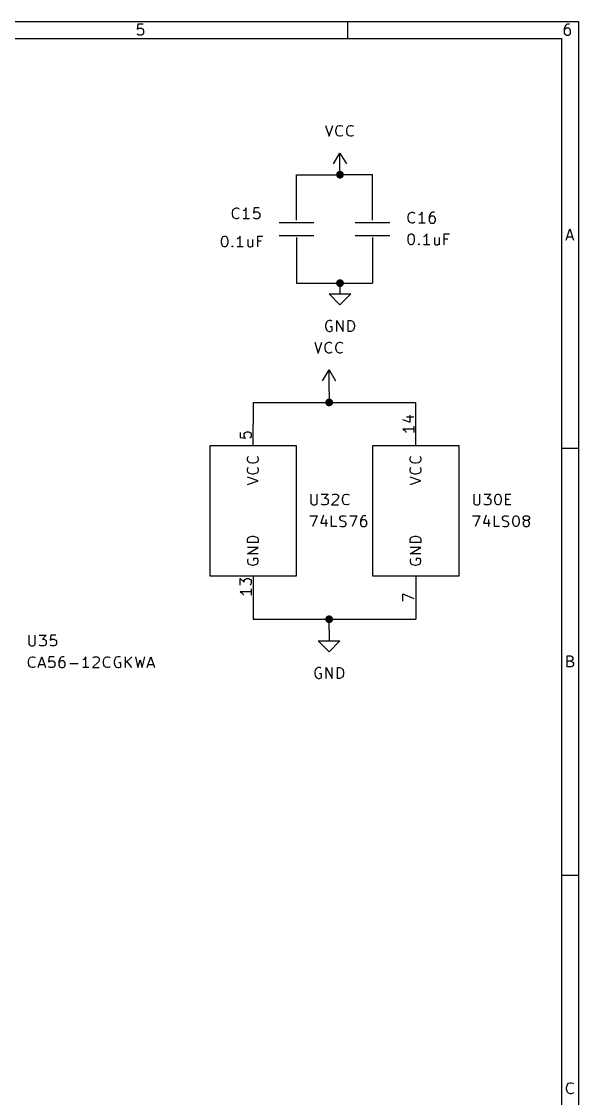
# Model space of a CAD drawing. Extents: x 0.4 to 11.3, y -7.9 to -0.4.
# Drawn here: x 8.732 to 11.299, y -5.36 to -0.394 of the extents above; entities that cross this region are included whole.
import ezdxf

# ---------------------------------------------------------------- set-up
doc = ezdxf.new("R2010")
doc.units = 0
doc.header["$MEASUREMENT"] = 0
for name, color, linetype in [('CYAN2', 4, 'CONTINUOUS'), ('GREEN3', 91, 'CONTINUOUS'), ('LYELLOW', 51, 'CONTINUOUS'), ('RED2', 1, 'CONTINUOUS'), ('RED3', 11, 'CONTINUOUS')]:
    doc.layers.add(name, color=color, linetype=linetype)

msp = doc.modelspace()

# ---------------------------------------------------------------- linework, layer by layer
at = {"layer": 'CYAN2', "linetype": 'CONTINUOUS'}
for p, q in [((10.1333, -0.8728), (10.15, -0.9228)), ((10.15, -0.9228), (10.1667, -0.8728)), ((10.181, -0.8942), (10.1833, -0.8847)), ((10.1833, -0.8847), (10.1857, -0.8799)), ((10.1857, -0.8799), (10.1905, -0.8752)), ((10.1905, -0.8752), (10.1976, -0.8728)), ((10.1976, -0.8728), (10.2024, -0.8728)), ((10.2024, -0.8728), (10.2095, -0.8752)), ((10.2095, -0.8752), (10.2119, -0.8776)), ((10.231, -0.8942), (10.2333, -0.8847)), ((10.2333, -0.8847), (10.2357, -0.8799)), ((10.2357, -0.8799), (10.2405, -0.8752)), ((10.2405, -0.8752), (10.2476, -0.8728)), ((10.2476, -0.8728), (10.2524, -0.8728)), ((10.2524, -0.8728), (10.2595, -0.8752)), ((10.2595, -0.8752), (10.2619, -0.8776)), ((10.181, -0.9014), (10.181, -0.8942)), ((10.1833, -0.9109), (10.181, -0.9014)), ((10.1857, -0.9157), (10.1833, -0.9109)), ((10.1905, -0.9204), (10.1857, -0.9157)), ((10.1976, -0.9228), (10.1905, -0.9204)), ((10.2024, -0.9228), (10.1976, -0.9228)), ((10.2095, -0.9204), (10.2024, -0.9228)), ((10.2119, -0.918), (10.2095, -0.9204)), ((10.231, -0.9014), (10.231, -0.8942)), ((10.2333, -0.9109), (10.231, -0.9014)), ((10.2357, -0.9157), (10.2333, -0.9109)), ((10.2405, -0.9204), (10.2357, -0.9157)), ((10.2476, -0.9228), (10.2405, -0.9204)), ((10.2524, -0.9228), (10.2476, -0.9228)), ((10.2595, -0.9204), (10.2524, -0.9228)), ((10.2619, -0.918), (10.2595, -0.9204)), ((9.7039, -1.2742), (9.7063, -1.2647)), ((9.7039, -1.2814), (9.7039, -1.2742)), ((9.7063, -1.2909), (9.7039, -1.2814)), ((9.7063, -1.2647), (9.7087, -1.2599)), ((9.7087, -1.2957), (9.7063, -1.2909)), ((9.7087, -1.2599), (9.7134, -1.2552)), ((9.7134, -1.2552), (9.7206, -1.2528)), ((9.7206, -1.2528), (9.7253, -1.2528)), ((9.7253, -1.2528), (9.7325, -1.2552)), ((9.7325, -1.2552), (9.7349, -1.2576)), ((9.7587, -1.2647), (9.7539, -1.2671)), ((9.7634, -1.2599), (9.7587, -1.2647)), ((9.7682, -1.2528), (9.7634, -1.2599)), ((9.7682, -1.3028), (9.7682, -1.2528)), ((9.8039, -1.2528), (9.8015, -1.2766)), ((9.8015, -1.2766), (9.8039, -1.2742)), ((9.8277, -1.2528), (9.8039, -1.2528)), ((9.8039, -1.2742), (9.8087, -1.2719)), ((9.8087, -1.2719), (9.8206, -1.2719)), ((9.8206, -1.2719), (9.8253, -1.2742)), ((9.8253, -1.2742), (9.8277, -1.2766)), ((9.8277, -1.2766), (9.8301, -1.2814)), ((9.8301, -1.2814), (9.8301, -1.2933)), ((10.5139, -1.2942), (10.5163, -1.2847)), ((10.5163, -1.2847), (10.5187, -1.2799)), ((10.5187, -1.2799), (10.5234, -1.2752)), ((10.5234, -1.2752), (10.5306, -1.2728)), ((10.5306, -1.2728), (10.5353, -1.2728)), ((10.5353, -1.2728), (10.5425, -1.2752)), ((10.5425, -1.2752), (10.5449, -1.2776)), ((10.5687, -1.2847), (10.5639, -1.2871)), ((10.5734, -1.2799), (10.5687, -1.2847)), ((10.5782, -1.2728), (10.5734, -1.2799)), ((10.5782, -1.3228), (10.5782, -1.2728)), ((10.6139, -1.2847), (10.6115, -1.2942)), ((10.6187, -1.2776), (10.6139, -1.2847)), ((10.621, -1.2752), (10.6187, -1.2776)), ((10.6258, -1.2728), (10.621, -1.2752)), ((10.6353, -1.2728), (10.6258, -1.2728)), ((9.7134, -1.3004), (9.7087, -1.2957)), ((9.7206, -1.3028), (9.7134, -1.3004)), ((9.7253, -1.3028), (9.7206, -1.3028)), ((9.7325, -1.3004), (9.7253, -1.3028)), ((9.7349, -1.298), (9.7325, -1.3004)), ((9.7825, -1.3028), (9.7539, -1.3028)), ((9.8039, -1.3004), (9.8015, -1.298)), ((9.8087, -1.3028), (9.8039, -1.3004)), ((9.8206, -1.3028), (9.8087, -1.3028)), ((9.8253, -1.3004), (9.8206, -1.3028)), ((9.8277, -1.298), (9.8253, -1.3004)), ((9.8301, -1.2933), (9.8277, -1.298)), ((10.5139, -1.3014), (10.5139, -1.2942)), ((10.5163, -1.3109), (10.5139, -1.3014)), ((10.5187, -1.3157), (10.5163, -1.3109)), ((10.5234, -1.3204), (10.5187, -1.3157)), ((10.5306, -1.3228), (10.5234, -1.3204)), ((10.5353, -1.3228), (10.5306, -1.3228)), ((10.5425, -1.3204), (10.5353, -1.3228)), ((10.5449, -1.318), (10.5425, -1.3204)), ((10.5925, -1.3228), (10.5639, -1.3228)), ((10.6115, -1.2942), (10.6115, -1.3133)), ((10.6139, -1.2966), (10.6115, -1.3014)), ((10.6115, -1.3133), (10.6139, -1.318)), ((10.6163, -1.2942), (10.6139, -1.2966)), ((10.6139, -1.318), (10.6163, -1.3204)), ((10.621, -1.2918), (10.6163, -1.2942)), ((10.6163, -1.3204), (10.621, -1.3228)), ((10.6306, -1.2918), (10.621, -1.2918)), ((10.621, -1.3228), (10.6306, -1.3228)), ((10.6353, -1.2942), (10.6306, -1.2918)), ((10.6306, -1.3228), (10.6353, -1.3204)), ((10.6377, -1.2966), (10.6353, -1.2942)), ((10.6353, -1.3204), (10.6377, -1.318)), ((10.6401, -1.3014), (10.6377, -1.2966)), ((10.6377, -1.318), (10.6401, -1.3133)), ((10.6401, -1.3133), (10.6401, -1.3014)), ((9.6563, -1.3923), (9.6587, -1.3876)), ((9.6587, -1.3876), (9.661, -1.3852)), ((9.661, -1.3852), (9.6658, -1.3828)), ((9.6658, -1.3828), (9.6706, -1.3828)), ((9.6706, -1.3828), (9.6753, -1.3852)), ((9.6753, -1.3852), (9.6777, -1.3876)), ((9.6777, -1.3876), (9.6801, -1.3923)), ((9.7349, -1.3899), (9.7301, -1.3947)), ((9.7396, -1.3828), (9.7349, -1.3899)), ((9.7396, -1.4328), (9.7396, -1.3828)), ((9.8206, -1.4328), (9.8206, -1.3828)), ((9.8206, -1.3828), (9.8444, -1.3828)), ((10.5139, -1.3918), (10.5163, -1.3823)), ((10.5163, -1.3823), (10.5187, -1.3776)), ((10.5187, -1.3776), (10.521, -1.3752)), ((10.521, -1.3752), (10.5258, -1.3728)), ((10.5258, -1.3728), (10.5306, -1.3728)), ((10.5306, -1.3728), (10.5353, -1.3752)), ((10.5353, -1.3752), (10.5377, -1.3776)), ((10.5377, -1.3776), (10.5401, -1.3823)), ((10.5401, -1.3823), (10.5425, -1.3918)), ((10.5901, -1.3847), (10.5853, -1.3871)), ((10.5949, -1.3799), (10.5901, -1.3847)), ((10.5996, -1.3728), (10.5949, -1.3799)), ((10.5996, -1.4228), (10.5996, -1.3728)), ((10.6353, -1.3895), (10.6353, -1.4157)), ((10.6568, -1.3895), (10.6568, -1.4228)), ((10.6806, -1.4228), (10.6806, -1.3728)), ((10.6806, -1.3728), (10.7044, -1.3728)), ((9.6539, -1.4019), (9.6563, -1.3923)), ((9.6539, -1.4138), (9.6539, -1.4019)), ((9.6563, -1.4233), (9.6539, -1.4138)), ((9.6587, -1.428), (9.6563, -1.4233)), ((9.661, -1.4304), (9.6587, -1.428)), ((9.6658, -1.4328), (9.661, -1.4304)), ((9.6706, -1.4328), (9.6658, -1.4328)), ((9.6753, -1.4304), (9.6706, -1.4328)), ((9.6777, -1.428), (9.6753, -1.4304)), ((9.6801, -1.4233), (9.6777, -1.428)), ((9.6801, -1.3923), (9.6825, -1.4019)), ((9.6825, -1.4138), (9.6801, -1.4233)), ((9.6825, -1.4019), (9.6825, -1.4138)), ((9.7015, -1.4304), (9.7039, -1.428)), ((9.7039, -1.4328), (9.7015, -1.4304)), ((9.7039, -1.428), (9.7063, -1.4304)), ((9.7039, -1.428), (9.7039, -1.4328)), ((9.7063, -1.4304), (9.7039, -1.4328)), ((9.7301, -1.3947), (9.7253, -1.3971)), ((9.7539, -1.4328), (9.7253, -1.4328)), ((9.7753, -1.3995), (9.7753, -1.4257)), ((9.7753, -1.4257), (9.7777, -1.4304)), ((9.7777, -1.4304), (9.7825, -1.4328)), ((9.7825, -1.4328), (9.7896, -1.4328)), ((9.7896, -1.4328), (9.7944, -1.4304)), ((9.7944, -1.4304), (9.7968, -1.428)), ((9.7968, -1.3995), (9.7968, -1.4328)), ((9.8372, -1.4066), (9.8206, -1.4066)), ((10.5139, -1.4038), (10.5139, -1.3918)), ((10.5163, -1.4133), (10.5139, -1.4038)), ((10.5187, -1.418), (10.5163, -1.4133)), ((10.521, -1.4204), (10.5187, -1.418)), ((10.5258, -1.4228), (10.521, -1.4204)), ((10.5306, -1.4228), (10.5258, -1.4228)), ((10.5353, -1.4204), (10.5306, -1.4228)), ((10.5377, -1.418), (10.5353, -1.4204)), ((10.5401, -1.4133), (10.5377, -1.418)), ((10.5425, -1.4038), (10.5401, -1.4133)), ((10.5425, -1.3918), (10.5425, -1.4038)), ((10.5615, -1.4204), (10.5639, -1.418)), ((10.5639, -1.4228), (10.5615, -1.4204)), ((10.5639, -1.418), (10.5663, -1.4204)), ((10.5639, -1.418), (10.5639, -1.4228)), ((10.5663, -1.4204), (10.5639, -1.4228)), ((10.6139, -1.4228), (10.5853, -1.4228)), ((10.6353, -1.4157), (10.6377, -1.4204)), ((10.6377, -1.4204), (10.6425, -1.4228)), ((10.6425, -1.4228), (10.6496, -1.4228)), ((10.6496, -1.4228), (10.6544, -1.4204)), ((10.6544, -1.4204), (10.6568, -1.418)), ((10.6972, -1.3966), (10.6806, -1.3966)), ((10.1357, -1.7847), (10.1333, -1.7942)), ((10.1381, -1.7799), (10.1357, -1.7847)), ((10.1429, -1.7752), (10.1381, -1.7799)), ((10.15, -1.7728), (10.1429, -1.7752)), ((10.1571, -1.7728), (10.15, -1.7728)), ((10.1619, -1.7752), (10.1571, -1.7728)), ((10.1857, -1.8228), (10.1857, -1.7728)), ((10.1857, -1.7728), (10.2143, -1.8228)), ((10.2143, -1.8228), (10.2143, -1.7728)), ((10.2381, -1.8228), (10.2381, -1.7728)), ((10.2381, -1.7728), (10.25, -1.7728)), ((10.25, -1.7728), (10.2571, -1.7752)), ((10.2571, -1.7752), (10.2619, -1.7799)), ((10.2619, -1.7799), (10.2643, -1.7847)), ((10.2643, -1.7847), (10.2667, -1.7942)), ((10.1333, -1.7942), (10.1333, -1.8014)), ((10.1333, -1.8014), (10.1357, -1.8109)), ((10.1357, -1.8109), (10.1381, -1.8157)), ((10.1381, -1.8157), (10.1429, -1.8204)), ((10.1429, -1.8204), (10.15, -1.8228)), ((10.15, -1.8228), (10.1548, -1.8228)), ((10.1643, -1.8014), (10.1548, -1.8014)), ((10.1548, -1.8228), (10.1619, -1.8204)), ((10.1619, -1.8204), (10.1643, -1.818)), ((10.1643, -1.818), (10.1643, -1.8014)), ((10.25, -1.8228), (10.2381, -1.8228)), ((10.2571, -1.8204), (10.25, -1.8228)), ((10.2619, -1.8157), (10.2571, -1.8204)), ((10.2643, -1.8109), (10.2619, -1.8157)), ((10.2667, -1.8014), (10.2643, -1.8109)), ((10.2667, -1.7942), (10.2667, -1.8014)), ((10.0833, -1.8728), (10.1, -1.9228)), ((10.1, -1.9228), (10.1167, -1.8728)), ((10.131, -1.8942), (10.1333, -1.8847)), ((10.1333, -1.8847), (10.1357, -1.8799)), ((10.1357, -1.8799), (10.1405, -1.8752)), ((10.1405, -1.8752), (10.1476, -1.8728)), ((10.1476, -1.8728), (10.1524, -1.8728)), ((10.1524, -1.8728), (10.1595, -1.8752)), ((10.1595, -1.8752), (10.1619, -1.8776)), ((10.181, -1.8942), (10.1833, -1.8847)), ((10.1833, -1.8847), (10.1857, -1.8799)), ((10.1857, -1.8799), (10.1905, -1.8752)), ((10.1905, -1.8752), (10.1976, -1.8728)), ((10.1976, -1.8728), (10.2024, -1.8728)), ((10.2024, -1.8728), (10.2095, -1.8752)), ((10.2095, -1.8752), (10.2119, -1.8776)), ((10.131, -1.9014), (10.131, -1.8942)), ((10.1333, -1.9109), (10.131, -1.9014)), ((10.1357, -1.9157), (10.1333, -1.9109)), ((10.1405, -1.9204), (10.1357, -1.9157)), ((10.1476, -1.9228), (10.1405, -1.9204)), ((10.1524, -1.9228), (10.1476, -1.9228)), ((10.1595, -1.9204), (10.1524, -1.9228)), ((10.1619, -1.918), (10.1595, -1.9204)), ((10.181, -1.9014), (10.181, -1.8942)), ((10.1833, -1.9109), (10.181, -1.9014)), ((10.1857, -1.9157), (10.1833, -1.9109)), ((10.1905, -1.9204), (10.1857, -1.9157)), ((10.1976, -1.9228), (10.1905, -1.9204)), ((10.2024, -1.9228), (10.1976, -1.9228)), ((10.2095, -1.9204), (10.2024, -1.9228)), ((10.2119, -1.918), (10.2095, -1.9204)), ((9.7731, -2.409), (9.7755, -2.4019)), ((9.7731, -2.4138), (9.7731, -2.409)), ((9.7755, -2.4209), (9.7731, -2.4138)), ((9.7755, -2.4019), (9.7779, -2.3995)), ((9.7803, -2.4257), (9.7755, -2.4209)), ((9.785, -2.4281), (9.7803, -2.4257)), ((9.7946, -2.4305), (9.785, -2.4281)), ((9.8017, -2.4305), (9.7946, -2.4305)), ((9.8112, -2.4281), (9.8017, -2.4305)), ((9.816, -2.4257), (9.8112, -2.4281)), ((9.8208, -2.4209), (9.816, -2.4257)), ((9.8184, -2.3995), (9.8208, -2.4019)), ((9.8208, -2.4019), (9.8231, -2.409)), ((9.8231, -2.4138), (9.8208, -2.4209)), ((9.8231, -2.409), (9.8231, -2.4138)), ((10.5231, -2.409), (10.5255, -2.4019)), ((10.5231, -2.4138), (10.5231, -2.409)), ((10.5255, -2.4209), (10.5231, -2.4138)), ((10.5255, -2.4019), (10.5279, -2.3995)), ((10.5303, -2.4257), (10.5255, -2.4209)), ((10.535, -2.4281), (10.5303, -2.4257)), ((10.5446, -2.4305), (10.535, -2.4281)), ((10.5517, -2.4305), (10.5446, -2.4305)), ((10.5612, -2.4281), (10.5517, -2.4305)), ((10.566, -2.4257), (10.5612, -2.4281)), ((10.5708, -2.4209), (10.566, -2.4257)), ((10.5684, -2.3995), (10.5708, -2.4019)), ((10.5708, -2.4019), (10.5731, -2.409)), ((10.5731, -2.4138), (10.5708, -2.4209)), ((10.5731, -2.409), (10.5731, -2.4138)), ((9.7731, -2.459), (9.7755, -2.4519)), ((9.7731, -2.4638), (9.7731, -2.459)), ((9.7755, -2.4709), (9.7731, -2.4638)), ((9.7755, -2.4519), (9.7779, -2.4495)), ((9.7803, -2.4757), (9.7755, -2.4709)), ((9.785, -2.4781), (9.7803, -2.4757)), ((9.7946, -2.4805), (9.785, -2.4781)), ((9.8017, -2.4805), (9.7946, -2.4805)), ((9.8112, -2.4781), (9.8017, -2.4805)), ((9.816, -2.4757), (9.8112, -2.4781)), ((9.8208, -2.4709), (9.816, -2.4757)), ((9.8184, -2.4495), (9.8208, -2.4519)), ((9.8208, -2.4519), (9.8231, -2.459)), ((9.8231, -2.4638), (9.8208, -2.4709)), ((9.8231, -2.459), (9.8231, -2.4638)), ((10.5231, -2.459), (10.5255, -2.4519)), ((10.5231, -2.4638), (10.5231, -2.459)), ((10.5255, -2.4709), (10.5231, -2.4638)), ((10.5255, -2.4519), (10.5279, -2.4495)), ((10.5303, -2.4757), (10.5255, -2.4709)), ((10.535, -2.4781), (10.5303, -2.4757)), ((10.5446, -2.4805), (10.535, -2.4781)), ((10.5517, -2.4805), (10.5446, -2.4805)), ((10.5612, -2.4781), (10.5517, -2.4805)), ((10.566, -2.4757), (10.5612, -2.4781)), ((10.5708, -2.4709), (10.566, -2.4757)), ((10.5684, -2.4495), (10.5708, -2.4519)), ((10.5708, -2.4519), (10.5731, -2.459)), ((10.5731, -2.4638), (10.5708, -2.4709)), ((10.5731, -2.459), (10.5731, -2.4638)), ((9.8231, -2.5114), (9.7731, -2.4948)), ((9.7731, -2.5281), (9.8231, -2.5114)), ((10.5731, -2.5114), (10.5231, -2.4948)), ((10.5231, -2.5281), (10.5731, -2.5114)), ((10.0663, -2.5728), (10.0663, -2.6133)), ((10.0949, -2.6133), (10.0949, -2.5728)), ((10.1139, -2.5728), (10.1449, -2.5728)), ((10.1449, -2.5728), (10.1282, -2.5918)), ((10.1639, -2.5776), (10.1663, -2.5752)), ((10.1663, -2.5752), (10.171, -2.5728)), ((10.171, -2.5728), (10.1829, -2.5728)), ((10.1829, -2.5728), (10.1877, -2.5752)), ((10.1877, -2.5752), (10.1901, -2.5776)), ((10.1901, -2.5776), (10.1925, -2.5823)), ((10.2139, -2.5847), (10.2163, -2.5799)), ((10.2163, -2.5799), (10.221, -2.5752)), ((10.221, -2.5752), (10.2282, -2.5728)), ((10.2282, -2.5728), (10.2329, -2.5728)), ((10.2329, -2.5728), (10.2401, -2.5752)), ((10.2401, -2.5752), (10.2425, -2.5776)), ((10.8163, -2.5728), (10.8163, -2.6133)), ((10.8449, -2.6133), (10.8449, -2.5728)), ((10.8639, -2.5728), (10.8949, -2.5728)), ((10.8949, -2.5728), (10.8782, -2.5918)), ((10.9163, -2.5823), (10.9187, -2.5776)), ((10.9187, -2.5776), (10.921, -2.5752)), ((10.921, -2.5752), (10.9258, -2.5728)), ((10.9258, -2.5728), (10.9306, -2.5728)), ((10.9306, -2.5728), (10.9353, -2.5752)), ((10.9353, -2.5752), (10.9377, -2.5776)), ((10.9377, -2.5776), (10.9401, -2.5823)), ((10.9639, -2.6228), (10.9639, -2.5728)), ((10.9639, -2.5728), (10.9877, -2.5728)), ((10.0663, -2.6133), (10.0687, -2.618)), ((10.0687, -2.618), (10.071, -2.6204)), ((10.071, -2.6204), (10.0758, -2.6228)), ((10.0758, -2.6228), (10.0853, -2.6228)), ((10.0853, -2.6228), (10.0901, -2.6204)), ((10.0901, -2.6204), (10.0925, -2.618)), ((10.0925, -2.618), (10.0949, -2.6133)), ((10.1163, -2.6204), (10.1139, -2.618)), ((10.121, -2.6228), (10.1163, -2.6204)), ((10.1353, -2.6228), (10.121, -2.6228)), ((10.1282, -2.5918), (10.1353, -2.5918)), ((10.1353, -2.5918), (10.1401, -2.5942)), ((10.1401, -2.6204), (10.1353, -2.6228)), ((10.1401, -2.5942), (10.1425, -2.5966)), ((10.1425, -2.618), (10.1401, -2.6204)), ((10.1425, -2.5966), (10.1449, -2.6014)), ((10.1449, -2.6133), (10.1425, -2.618)), ((10.1449, -2.6014), (10.1449, -2.6133)), ((10.1901, -2.5942), (10.1615, -2.6228)), ((10.1615, -2.6228), (10.1925, -2.6228)), ((10.1925, -2.5871), (10.1901, -2.5942)), ((10.1925, -2.5823), (10.1925, -2.5871)), ((10.2115, -2.5942), (10.2139, -2.5847)), ((10.2115, -2.6014), (10.2115, -2.5942)), ((10.2139, -2.6109), (10.2115, -2.6014)), ((10.2163, -2.6157), (10.2139, -2.6109)), ((10.221, -2.6204), (10.2163, -2.6157)), ((10.2282, -2.6228), (10.221, -2.6204)), ((10.2329, -2.6228), (10.2282, -2.6228)), ((10.2401, -2.6204), (10.2329, -2.6228)), ((10.2425, -2.618), (10.2401, -2.6204)), ((10.8163, -2.6133), (10.8187, -2.618)), ((10.8187, -2.618), (10.821, -2.6204)), ((10.821, -2.6204), (10.8258, -2.6228)), ((10.8258, -2.6228), (10.8353, -2.6228)), ((10.8353, -2.6228), (10.8401, -2.6204)), ((10.8401, -2.6204), (10.8425, -2.618)), ((10.8425, -2.618), (10.8449, -2.6133)), ((10.8663, -2.6204), (10.8639, -2.618)), ((10.871, -2.6228), (10.8663, -2.6204)), ((10.8853, -2.6228), (10.871, -2.6228)), ((10.8782, -2.5918), (10.8853, -2.5918)), ((10.8853, -2.5918), (10.8901, -2.5942)), ((10.8901, -2.6204), (10.8853, -2.6228)), ((10.8901, -2.5942), (10.8925, -2.5966)), ((10.8925, -2.618), (10.8901, -2.6204)), ((10.8925, -2.5966), (10.8949, -2.6014)), ((10.8949, -2.6133), (10.8925, -2.618)), ((10.8949, -2.6014), (10.8949, -2.6133)), ((10.9139, -2.5918), (10.9163, -2.5823)), ((10.9139, -2.6038), (10.9139, -2.5918)), ((10.9163, -2.6133), (10.9139, -2.6038)), ((10.9187, -2.618), (10.9163, -2.6133)), ((10.921, -2.6204), (10.9187, -2.618)), ((10.9258, -2.6228), (10.921, -2.6204)), ((10.9306, -2.6228), (10.9258, -2.6228)), ((10.9353, -2.6204), (10.9306, -2.6228)), ((10.9377, -2.618), (10.9353, -2.6204)), ((10.9401, -2.6133), (10.9377, -2.618)), ((10.9401, -2.5823), (10.9425, -2.5918)), ((10.9425, -2.6038), (10.9401, -2.6133)), ((10.9425, -2.5918), (10.9425, -2.6038)), ((10.9639, -2.5966), (10.9806, -2.5966)), ((10.9877, -2.6228), (10.9639, -2.6228)), ((10.0615, -2.6728), (10.0949, -2.6728)), ((10.0949, -2.6728), (10.0734, -2.7228)), ((10.1234, -2.6704), (10.1115, -2.7061)), ((10.1615, -2.7228), (10.1615, -2.6728)), ((10.1996, -2.6823), (10.202, -2.6776)), ((10.202, -2.6776), (10.2044, -2.6752)), ((10.2044, -2.6752), (10.2091, -2.6728)), ((10.2091, -2.6728), (10.221, -2.6728)), ((10.221, -2.6728), (10.2282, -2.6752)), ((10.2449, -2.6728), (10.2782, -2.6728)), ((10.2782, -2.6728), (10.2568, -2.7228)), ((10.302, -2.6776), (10.2972, -2.6847)), ((10.3044, -2.6752), (10.302, -2.6776)), ((10.3091, -2.6728), (10.3044, -2.6752)), ((10.3187, -2.6728), (10.3091, -2.6728)), ((10.8115, -2.6728), (10.8449, -2.6728)), ((10.8449, -2.6728), (10.8234, -2.7228)), ((10.8734, -2.6704), (10.8615, -2.7061)), ((10.9115, -2.7228), (10.9115, -2.6728)), ((10.9496, -2.6823), (10.952, -2.6776)), ((10.952, -2.6776), (10.9544, -2.6752)), ((10.9544, -2.6752), (10.9591, -2.6728)), ((10.9591, -2.6728), (10.971, -2.6728)), ((10.971, -2.6728), (10.9782, -2.6752)), ((10.9996, -2.6823), (11.002, -2.6776)), ((11.002, -2.6776), (11.0044, -2.6752)), ((11.0044, -2.6752), (11.0091, -2.6728)), ((11.0091, -2.6728), (11.0139, -2.6728)), ((11.0139, -2.6728), (11.0187, -2.6752)), ((11.0187, -2.6752), (11.021, -2.6776)), ((11.021, -2.6776), (11.0234, -2.6823)), ((11.0449, -2.6823), (11.0472, -2.6776)), ((11.0472, -2.6776), (11.0496, -2.6752)), ((11.0496, -2.6752), (11.0544, -2.6728)), ((11.0544, -2.6728), (11.0639, -2.6728)), ((11.0639, -2.6728), (11.0687, -2.6752)), ((11.0687, -2.6752), (11.071, -2.6776)), ((11.071, -2.6776), (11.0734, -2.6823)), ((10.1115, -2.7061), (10.1425, -2.7061)), ((10.1353, -2.6895), (10.1353, -2.7228)), ((10.1853, -2.7228), (10.1615, -2.7228)), ((10.1996, -2.6871), (10.1996, -2.6823)), ((10.202, -2.6918), (10.1996, -2.6871)), ((10.1996, -2.7204), (10.2068, -2.7228)), ((10.2044, -2.6942), (10.202, -2.6918)), ((10.2091, -2.6966), (10.2044, -2.6942)), ((10.2068, -2.7228), (10.2187, -2.7228)), ((10.2187, -2.699), (10.2091, -2.6966)), ((10.2234, -2.7014), (10.2187, -2.699)), ((10.2187, -2.7228), (10.2234, -2.7204)), ((10.2258, -2.7038), (10.2234, -2.7014)), ((10.2234, -2.7204), (10.2258, -2.718)), ((10.2282, -2.7085), (10.2258, -2.7038)), ((10.2258, -2.718), (10.2282, -2.7133)), ((10.2282, -2.7133), (10.2282, -2.7085)), ((10.2972, -2.6847), (10.2949, -2.6942)), ((10.2949, -2.6942), (10.2949, -2.7133)), ((10.2972, -2.6966), (10.2949, -2.7014)), ((10.2949, -2.7133), (10.2972, -2.718)), ((10.2996, -2.6942), (10.2972, -2.6966)), ((10.2972, -2.718), (10.2996, -2.7204)), ((10.3044, -2.6918), (10.2996, -2.6942)), ((10.2996, -2.7204), (10.3044, -2.7228)), ((10.3139, -2.6918), (10.3044, -2.6918)), ((10.3044, -2.7228), (10.3139, -2.7228)), ((10.3187, -2.6942), (10.3139, -2.6918)), ((10.3139, -2.7228), (10.3187, -2.7204)), ((10.321, -2.6966), (10.3187, -2.6942)), ((10.3187, -2.7204), (10.321, -2.718)), ((10.3234, -2.7014), (10.321, -2.6966)), ((10.321, -2.718), (10.3234, -2.7133)), ((10.3234, -2.7133), (10.3234, -2.7014)), ((10.8615, -2.7061), (10.8925, -2.7061)), ((10.8853, -2.6895), (10.8853, -2.7228)), ((10.9353, -2.7228), (10.9115, -2.7228)), ((10.9496, -2.6871), (10.9496, -2.6823)), ((10.952, -2.6918), (10.9496, -2.6871)), ((10.9496, -2.7204), (10.9568, -2.7228)), ((10.9544, -2.6942), (10.952, -2.6918)), ((10.9591, -2.6966), (10.9544, -2.6942)), ((10.9568, -2.7228), (10.9687, -2.7228)), ((10.9687, -2.699), (10.9591, -2.6966)), ((10.9734, -2.7014), (10.9687, -2.699)), ((10.9687, -2.7228), (10.9734, -2.7204)), ((10.9758, -2.7038), (10.9734, -2.7014)), ((10.9734, -2.7204), (10.9758, -2.718)), ((10.9782, -2.7085), (10.9758, -2.7038)), ((10.9758, -2.718), (10.9782, -2.7133)), ((10.9782, -2.7133), (10.9782, -2.7085)), ((10.9972, -2.6918), (10.9996, -2.6823)), ((10.9972, -2.7038), (10.9972, -2.6918)), ((10.9996, -2.7133), (10.9972, -2.7038)), ((11.002, -2.718), (10.9996, -2.7133)), ((11.0044, -2.7204), (11.002, -2.718)), ((11.0091, -2.7228), (11.0044, -2.7204)), ((11.0139, -2.7228), (11.0091, -2.7228)), ((11.0187, -2.7204), (11.0139, -2.7228)), ((11.021, -2.718), (11.0187, -2.7204)), ((11.0234, -2.7133), (11.021, -2.718)), ((11.0234, -2.6823), (11.0258, -2.6918)), ((11.0258, -2.7038), (11.0234, -2.7133)), ((11.0258, -2.6918), (11.0258, -2.7038)), ((11.0449, -2.6847), (11.0449, -2.6823)), ((11.0472, -2.6895), (11.0449, -2.6847)), ((11.0472, -2.699), (11.0449, -2.7038)), ((11.0449, -2.7038), (11.0449, -2.7133)), ((11.0449, -2.7133), (11.0472, -2.718)), ((11.0496, -2.6918), (11.0472, -2.6895)), ((11.0496, -2.6966), (11.0472, -2.699)), ((11.0472, -2.718), (11.0496, -2.7204)), ((11.0544, -2.6942), (11.0496, -2.6918)), ((11.0544, -2.6942), (11.0496, -2.6966)), ((11.0496, -2.7204), (11.0544, -2.7228)), ((11.0639, -2.6942), (11.0544, -2.6942)), ((11.0544, -2.7228), (11.0639, -2.7228)), ((11.0687, -2.6918), (11.0639, -2.6942)), ((11.0687, -2.6966), (11.0639, -2.6942)), ((11.0639, -2.7228), (11.0687, -2.7204)), ((11.071, -2.6895), (11.0687, -2.6918)), ((11.071, -2.699), (11.0687, -2.6966)), ((11.0687, -2.7204), (11.071, -2.718)), ((11.0734, -2.6847), (11.071, -2.6895)), ((11.0734, -2.7038), (11.071, -2.699)), ((11.071, -2.718), (11.0734, -2.7133)), ((11.0734, -2.6823), (11.0734, -2.6847)), ((11.0734, -2.7133), (11.0734, -2.7038)), ((9.7731, -2.7838), (9.7755, -2.7767)), ((9.7755, -2.7767), (9.7803, -2.7719)), ((9.7803, -2.7719), (9.785, -2.7695)), ((9.785, -2.7695), (9.7946, -2.7671)), ((9.7946, -2.7671), (9.8017, -2.7671)), ((9.8017, -2.7671), (9.8112, -2.7695)), ((9.8112, -2.7695), (9.816, -2.7719)), ((9.816, -2.7719), (9.8208, -2.7767)), ((9.8208, -2.7767), (9.8231, -2.7838)), ((10.5231, -2.7838), (10.5255, -2.7767)), ((10.5255, -2.7767), (10.5303, -2.7719)), ((10.5303, -2.7719), (10.535, -2.7695)), ((10.535, -2.7695), (10.5446, -2.7671)), ((10.5446, -2.7671), (10.5517, -2.7671)), ((10.5517, -2.7671), (10.5612, -2.7695)), ((10.5612, -2.7695), (10.566, -2.7719)), ((10.566, -2.7719), (10.5708, -2.7767)), ((10.5708, -2.7767), (10.5731, -2.7838)), ((9.7731, -2.7957), (9.7731, -2.7838)), ((9.8231, -2.7957), (9.7731, -2.7957)), ((9.7731, -2.8481), (9.8231, -2.8195)), ((9.8231, -2.8195), (9.7731, -2.8195)), ((9.8231, -2.7838), (9.8231, -2.7957)), ((10.5231, -2.7957), (10.5231, -2.7838)), ((10.5731, -2.7957), (10.5231, -2.7957)), ((10.5231, -2.8481), (10.5731, -2.8195)), ((10.5731, -2.8195), (10.5231, -2.8195)), ((10.5731, -2.7838), (10.5731, -2.7957)), ((9.8231, -2.8481), (9.7731, -2.8481)), ((9.7755, -2.8719), (9.7731, -2.8767)), ((9.7731, -2.8767), (9.7731, -2.8838)), ((9.8184, -2.8695), (9.8017, -2.8695)), ((9.8017, -2.8695), (9.8017, -2.879)), ((9.8208, -2.8719), (9.8184, -2.8695)), ((9.8231, -2.879), (9.8208, -2.8719)), ((9.8231, -2.8838), (9.8231, -2.879)), ((10.5731, -2.8481), (10.5231, -2.8481)), ((10.5255, -2.8719), (10.5231, -2.8767)), ((10.5231, -2.8767), (10.5231, -2.8838)), ((10.5684, -2.8695), (10.5517, -2.8695)), ((10.5517, -2.8695), (10.5517, -2.879)), ((10.5708, -2.8719), (10.5684, -2.8695)), ((10.5731, -2.879), (10.5708, -2.8719)), ((10.5731, -2.8838), (10.5731, -2.879)), ((9.7731, -2.8838), (9.7755, -2.8909)), ((9.7755, -2.8909), (9.7803, -2.8957)), ((9.7803, -2.8957), (9.785, -2.8981)), ((9.785, -2.8981), (9.7946, -2.9005)), ((9.7946, -2.9005), (9.8017, -2.9005)), ((9.8017, -2.9005), (9.8112, -2.8981)), ((9.8112, -2.8981), (9.816, -2.8957)), ((9.816, -2.8957), (9.8208, -2.8909)), ((9.8208, -2.8909), (9.8231, -2.8838)), ((10.5231, -2.8838), (10.5255, -2.8909)), ((10.5255, -2.8909), (10.5303, -2.8957)), ((10.5303, -2.8957), (10.535, -2.8981)), ((10.535, -2.8981), (10.5446, -2.9005)), ((10.5446, -2.9005), (10.5517, -2.9005)), ((10.5517, -2.9005), (10.5612, -2.8981)), ((10.5612, -2.8981), (10.566, -2.8957)), ((10.566, -2.8957), (10.5708, -2.8909)), ((10.5708, -2.8909), (10.5731, -2.8838)), ((8.7663, -3.2228), (8.7663, -3.2633)), ((8.7949, -3.2633), (8.7949, -3.2228)), ((8.8139, -3.2228), (8.8449, -3.2228)), ((8.8449, -3.2228), (8.8282, -3.2418)), ((8.8663, -3.2228), (8.8639, -3.2466)), ((8.8901, -3.2228), (8.8663, -3.2228)), ((8.7663, -3.2633), (8.7687, -3.268)), ((8.7687, -3.268), (8.771, -3.2704)), ((8.771, -3.2704), (8.7758, -3.2728)), ((8.7758, -3.2728), (8.7853, -3.2728)), ((8.7853, -3.2728), (8.7901, -3.2704)), ((8.7901, -3.2704), (8.7925, -3.268)), ((8.7925, -3.268), (8.7949, -3.2633)), ((8.8163, -3.2704), (8.8139, -3.268)), ((8.821, -3.2728), (8.8163, -3.2704)), ((8.8353, -3.2728), (8.821, -3.2728)), ((8.8282, -3.2418), (8.8353, -3.2418)), ((8.8353, -3.2418), (8.8401, -3.2442)), ((8.8401, -3.2704), (8.8353, -3.2728)), ((8.8401, -3.2442), (8.8425, -3.2466)), ((8.8425, -3.268), (8.8401, -3.2704)), ((8.8425, -3.2466), (8.8449, -3.2514)), ((8.8449, -3.2633), (8.8425, -3.268)), ((8.8449, -3.2514), (8.8449, -3.2633)), ((8.8639, -3.2466), (8.8663, -3.2442)), ((8.8663, -3.2704), (8.8639, -3.268)), ((8.8663, -3.2442), (8.871, -3.2418)), ((8.871, -3.2728), (8.8663, -3.2704)), ((8.871, -3.2418), (8.8829, -3.2418)), ((8.8829, -3.2728), (8.871, -3.2728)), ((8.8829, -3.2418), (8.8877, -3.2442)), ((8.8877, -3.2704), (8.8829, -3.2728)), ((8.8877, -3.2442), (8.8901, -3.2466)), ((8.8901, -3.268), (8.8877, -3.2704)), ((8.8901, -3.2466), (8.8925, -3.2514)), ((8.8925, -3.2633), (8.8901, -3.268)), ((8.8925, -3.2514), (8.8925, -3.2633)), ((8.7687, -3.3299), (8.7734, -3.3252)), ((8.7734, -3.3252), (8.7806, -3.3228)), ((8.7806, -3.3228), (8.7853, -3.3228)), ((8.7853, -3.3228), (8.7925, -3.3252)), ((8.7925, -3.3252), (8.7949, -3.3276)), ((8.8091, -3.3728), (8.8258, -3.3228)), ((8.8258, -3.3228), (8.8425, -3.3728)), ((8.8591, -3.3228), (8.8568, -3.3466)), ((8.8829, -3.3228), (8.8591, -3.3228)), ((8.9139, -3.3252), (8.9115, -3.3276)), ((8.9187, -3.3228), (8.9139, -3.3252)), ((8.9282, -3.3228), (8.9187, -3.3228)), ((9.0282, -3.3228), (9.0234, -3.3299)), ((9.0282, -3.3728), (9.0282, -3.3228)), ((9.0615, -3.3276), (9.0639, -3.3252)), ((9.0639, -3.3252), (9.0687, -3.3228)), ((9.0687, -3.3228), (9.0806, -3.3228)), ((9.0806, -3.3228), (9.0853, -3.3252)), ((9.0853, -3.3252), (9.0877, -3.3276)), ((9.1139, -3.3299), (9.1187, -3.3252)), ((9.1187, -3.3252), (9.1258, -3.3228)), ((9.1258, -3.3228), (9.1306, -3.3228)), ((9.1306, -3.3228), (9.1377, -3.3252)), ((9.1377, -3.3252), (9.1401, -3.3276)), ((9.1687, -3.3252), (9.1639, -3.3299)), ((9.1758, -3.3228), (9.1687, -3.3252)), ((9.1829, -3.3228), (9.1758, -3.3228)), ((9.1877, -3.3252), (9.1829, -3.3228)), ((9.2115, -3.3728), (9.2115, -3.3228)), ((9.2401, -3.3228), (9.2115, -3.3514)), ((9.2568, -3.3228), (9.2687, -3.3728)), ((9.2877, -3.3728), (9.2996, -3.3228)), ((9.3115, -3.3728), (9.3282, -3.3228)), ((9.3282, -3.3228), (9.3449, -3.3728)), ((8.7639, -3.3442), (8.7663, -3.3347)), ((8.7639, -3.3514), (8.7639, -3.3442)), ((8.7663, -3.3609), (8.7639, -3.3514)), ((8.7663, -3.3347), (8.7687, -3.3299)), ((8.7687, -3.3657), (8.7663, -3.3609)), ((8.7734, -3.3704), (8.7687, -3.3657)), ((8.7806, -3.3728), (8.7734, -3.3704)), ((8.7853, -3.3728), (8.7806, -3.3728)), ((8.7925, -3.3704), (8.7853, -3.3728)), ((8.7949, -3.368), (8.7925, -3.3704)), ((8.8139, -3.3585), (8.8377, -3.3585)), ((8.8568, -3.3466), (8.8591, -3.3442)), ((8.8591, -3.3704), (8.8568, -3.368)), ((8.8591, -3.3442), (8.8639, -3.3418)), ((8.8639, -3.3728), (8.8591, -3.3704)), ((8.8639, -3.3418), (8.8758, -3.3418)), ((8.8758, -3.3728), (8.8639, -3.3728)), ((8.8758, -3.3418), (8.8806, -3.3442)), ((8.8806, -3.3704), (8.8758, -3.3728)), ((8.8806, -3.3442), (8.8829, -3.3466)), ((8.8829, -3.368), (8.8806, -3.3704)), ((8.8829, -3.3466), (8.8853, -3.3514)), ((8.8853, -3.3633), (8.8829, -3.368)), ((8.8853, -3.3514), (8.8853, -3.3633)), ((8.9068, -3.3347), (8.9044, -3.3442)), ((8.9044, -3.3442), (8.9044, -3.3633)), ((8.9068, -3.3466), (8.9044, -3.3514)), ((8.9044, -3.3633), (8.9068, -3.368)), ((8.9115, -3.3276), (8.9068, -3.3347)), ((8.9091, -3.3442), (8.9068, -3.3466)), ((8.9068, -3.368), (8.9091, -3.3704)), ((8.9139, -3.3418), (8.9091, -3.3442)), ((8.9091, -3.3704), (8.9139, -3.3728)), ((8.9234, -3.3418), (8.9139, -3.3418)), ((8.9139, -3.3728), (8.9234, -3.3728)), ((8.9282, -3.3442), (8.9234, -3.3418)), ((8.9234, -3.3728), (8.9282, -3.3704)), ((8.9306, -3.3466), (8.9282, -3.3442)), ((8.9282, -3.3704), (8.9306, -3.368)), ((8.9329, -3.3514), (8.9306, -3.3466)), ((8.9306, -3.368), (8.9329, -3.3633)), ((8.9329, -3.3633), (8.9329, -3.3514)), ((8.9544, -3.3537), (8.9925, -3.3537)), ((9.0187, -3.3347), (9.0139, -3.3371)), ((9.0425, -3.3728), (9.0139, -3.3728)), ((9.0234, -3.3299), (9.0187, -3.3347)), ((9.0877, -3.3442), (9.0591, -3.3728)), ((9.0591, -3.3728), (9.0901, -3.3728)), ((9.0877, -3.3276), (9.0901, -3.3323)), ((9.0901, -3.3371), (9.0877, -3.3442)), ((9.0901, -3.3323), (9.0901, -3.3371)), ((9.1091, -3.3442), (9.1115, -3.3347)), ((9.1091, -3.3514), (9.1091, -3.3442)), ((9.1115, -3.3609), (9.1091, -3.3514)), ((9.1115, -3.3347), (9.1139, -3.3299)), ((9.1139, -3.3657), (9.1115, -3.3609)), ((9.1187, -3.3704), (9.1139, -3.3657)), ((9.1258, -3.3728), (9.1187, -3.3704)), ((9.1306, -3.3728), (9.1258, -3.3728)), ((9.1377, -3.3704), (9.1306, -3.3728)), ((9.1401, -3.368), (9.1377, -3.3704)), ((9.1615, -3.3347), (9.1591, -3.3442)), ((9.1591, -3.3442), (9.1591, -3.3514)), ((9.1591, -3.3514), (9.1615, -3.3609)), ((9.1639, -3.3299), (9.1615, -3.3347)), ((9.1615, -3.3609), (9.1639, -3.3657)), ((9.1639, -3.3657), (9.1687, -3.3704)), ((9.1687, -3.3704), (9.1758, -3.3728)), ((9.1758, -3.3728), (9.1806, -3.3728)), ((9.1901, -3.3514), (9.1806, -3.3514)), ((9.1806, -3.3728), (9.1877, -3.3704)), ((9.1877, -3.3704), (9.1901, -3.368)), ((9.1901, -3.368), (9.1901, -3.3514)), ((9.2401, -3.3728), (9.2187, -3.3442)), ((9.2687, -3.3728), (9.2782, -3.3371)), ((9.2782, -3.3371), (9.2877, -3.3728)), ((9.3163, -3.3585), (9.3401, -3.3585)), ((10.0929, -3.3752), (10.0881, -3.3799)), ((10.1, -3.3728), (10.0929, -3.3752)), ((10.1071, -3.3728), (10.1, -3.3728)), ((10.1119, -3.3752), (10.1071, -3.3728)), ((10.1357, -3.4228), (10.1357, -3.3728)), ((10.1357, -3.3728), (10.1643, -3.4228)), ((10.1643, -3.4228), (10.1643, -3.3728)), ((10.1881, -3.4228), (10.1881, -3.3728)), ((10.1881, -3.3728), (10.2, -3.3728)), ((10.2, -3.3728), (10.2071, -3.3752)), ((10.2071, -3.3752), (10.2119, -3.3799)), ((10.0857, -3.3847), (10.0833, -3.3942)), ((10.0833, -3.3942), (10.0833, -3.4014)), ((10.0833, -3.4014), (10.0857, -3.4109)), ((10.0881, -3.3799), (10.0857, -3.3847)), ((10.0857, -3.4109), (10.0881, -3.4157)), ((10.0881, -3.4157), (10.0929, -3.4204)), ((10.0929, -3.4204), (10.1, -3.4228)), ((10.1, -3.4228), (10.1048, -3.4228)), ((10.1143, -3.4014), (10.1048, -3.4014)), ((10.1048, -3.4228), (10.1119, -3.4204)), ((10.1119, -3.4204), (10.1143, -3.418)), ((10.1143, -3.418), (10.1143, -3.4014)), ((10.2, -3.4228), (10.1881, -3.4228)), ((10.2071, -3.4204), (10.2, -3.4228)), ((10.2119, -3.4157), (10.2071, -3.4204)), ((10.2119, -3.3799), (10.2143, -3.3847)), ((10.2143, -3.4109), (10.2119, -3.4157)), ((10.2143, -3.3847), (10.2167, -3.3942)), ((10.2167, -3.4014), (10.2143, -3.4109)), ((10.2167, -3.3942), (10.2167, -3.4014))]:
    msp.add_line(p, q, dxfattribs=at)
at = {"layer": 'GREEN3', "linetype": 'CONTINUOUS'}
for p, q in [((10, -1.2), (10, -1.1)), ((10, -1.1), (10.2, -1.1)), ((10.35, -1.1), (10.2, -1.1)), ((10.35, -1.2), (10.35, -1.1)), ((10, -1.5), (10, -1.6)), ((10.35, -1.5), (10.35, -1.6)), ((10, -1.6), (10.2, -1.6)), ((10.2, -1.6), (10.35, -1.6)), ((10.15, -2.1), (10.15, -2.15)), ((9.8, -2.15), (9.8, -2.25)), ((9.8, -2.15), (10.15, -2.15)), ((10.15, -2.15), (10.55, -2.15)), ((9.8, -3.05), (9.8, -3.15)), ((9.8, -3.15), (10.15, -3.15)), ((10.15, -3.15), (10.55, -3.15)), ((10.15, -3.2), (10.15, -3.15))]:
    msp.add_line(p, q, dxfattribs=at)
at = {"layer": 'GREEN3', "const_width": 0.018}
for points in [[(10.191, -1.1, 1), (10.209, -1.1, 1)], [(10.191, -1.6, 1), (10.209, -1.6, 1)], [(10.141, -2.15, 1), (10.159, -2.15, 1)], [(10.141, -3.15, 1), (10.159, -3.15, 1)]]:
    msp.add_lwpolyline(points, format="xyb", close=True, dxfattribs=at)
at = {"layer": 'LYELLOW', "linetype": 'CONTINUOUS'}
for p, q in [((9.6, -2.35), (9.6, -2.95)), ((10, -2.35), (9.6, -2.35)), ((10, -2.95), (10, -2.35)), ((10.35, -2.35), (10.35, -2.95)), ((10.75, -2.35), (10.35, -2.35)), ((10.75, -2.95), (10.75, -2.35)), ((9.6, -2.95), (10, -2.95)), ((10.35, -2.95), (10.75, -2.95))]:
    msp.add_line(p, q, dxfattribs=at)
at = {"layer": 'RED2', "linetype": 'CONTINUOUS'}
for p, q in [((0.3937, -0.3937), (11.2993, -0.3937)), ((10.2362, -0.4724), (10.2362, -0.3937)), ((11.2993, -0.3937), (11.2993, -7.8743)), ((9.268, -0.4053), (9.2656, -0.4296)), ((9.2656, -0.4296), (9.268, -0.4272)), ((9.2924, -0.4053), (9.268, -0.4053)), ((9.268, -0.4272), (9.2729, -0.4248)), ((9.2729, -0.4248), (9.2851, -0.4248)), ((9.2851, -0.4248), (9.29, -0.4272)), ((9.29, -0.4272), (9.2924, -0.4296)), ((9.2924, -0.4296), (9.2948, -0.4345)), ((9.2948, -0.4467), (9.2924, -0.4516)), ((9.2948, -0.4345), (9.2948, -0.4467)), ((11.2365, -0.4174), (11.2341, -0.4272)), ((11.2341, -0.4272), (11.2341, -0.4467)), ((11.2365, -0.4296), (11.2341, -0.4345)), ((11.2341, -0.4467), (11.2365, -0.4516)), ((11.2414, -0.4101), (11.2365, -0.4174)), ((11.239, -0.4272), (11.2365, -0.4296)), ((11.2439, -0.4248), (11.239, -0.4272)), ((11.2439, -0.4077), (11.2414, -0.4101)), ((11.2487, -0.4053), (11.2439, -0.4077)), ((11.2536, -0.4248), (11.2439, -0.4248)), ((11.2585, -0.4053), (11.2487, -0.4053)), ((11.2585, -0.4272), (11.2536, -0.4248)), ((11.2609, -0.4296), (11.2585, -0.4272)), ((11.2633, -0.4345), (11.2609, -0.4296)), ((11.2609, -0.4516), (11.2633, -0.4467)), ((11.2633, -0.4467), (11.2633, -0.4345)), ((0.4724, -0.4724), (11.2206, -0.4724)), ((9.268, -0.454), (9.2656, -0.4516)), ((9.2729, -0.4564), (9.268, -0.454)), ((9.2851, -0.4564), (9.2729, -0.4564)), ((9.29, -0.454), (9.2851, -0.4564)), ((9.2924, -0.4516), (9.29, -0.454)), ((11.2206, -0.4724), (11.2206, -7.7956)), ((11.2365, -0.4516), (11.239, -0.454)), ((11.239, -0.454), (11.2439, -0.4564)), ((11.2439, -0.4564), (11.2536, -0.4564)), ((11.2536, -0.4564), (11.2585, -0.454)), ((11.2585, -0.454), (11.2609, -0.4516)), ((10.17, -1.05), (10.2, -1)), ((10.2, -1), (10.23, -1.05)), ((10.2, -1.1), (10.2, -1)), ((10, -1.31), (10, -1.2)), ((10.35, -1.31), (10.35, -1.2)), ((9.92, -1.32), (10.08, -1.32)), ((10.27, -1.32), (10.43, -1.32)), ((9.92, -1.38), (10.08, -1.38)), ((10, -1.39), (10, -1.5)), ((10.27, -1.38), (10.43, -1.38)), ((10.35, -1.39), (10.35, -1.5)), ((11.2429, -1.4013), (11.2599, -1.3501)), ((11.2477, -1.3867), (11.2721, -1.3867)), ((11.2599, -1.3501), (11.277, -1.4013)), ((10.2, -1.6), (10.2, -1.65)), ((10.2, -1.7), (10.15, -1.65)), ((10.15, -1.65), (10.2, -1.65)), ((10.2, -1.65), (10.25, -1.65)), ((10.25, -1.65), (10.2, -1.7)), ((10.12, -2.05), (10.15, -2)), ((10.15, -2), (10.18, -2.05)), ((10.15, -2.1), (10.15, -2)), ((10.55, -2.35), (10.55, -2.15)), ((9.8, -2.35), (9.8, -2.25)), ((9.6, -2.35), (9.6, -2.95)), ((10, -2.35), (9.6, -2.35)), ((10, -2.95), (10, -2.35)), ((10.35, -2.35), (10.35, -2.95)), ((10.75, -2.35), (10.35, -2.35)), ((10.75, -2.95), (10.75, -2.35)), ((11.2993, -2.3622), (11.2206, -2.3622)), ((9.6, -2.95), (10, -2.95)), ((9.8, -2.95), (9.8, -3.05)), ((10.35, -2.95), (10.75, -2.95)), ((10.55, -2.95), (10.55, -3.15)), ((10.15, -3.2), (10.15, -3.25)), ((10.15, -3.3), (10.1, -3.25)), ((10.1, -3.25), (10.15, -3.25)), ((10.15, -3.25), (10.2, -3.25)), ((10.2, -3.25), (10.15, -3.3)), ((11.2465, -3.3698), (11.2465, -3.3186)), ((11.2465, -3.3186), (11.2636, -3.3186)), ((11.2636, -3.3186), (11.2685, -3.3211)), ((11.2685, -3.3211), (11.2709, -3.3235)), ((11.2709, -3.3235), (11.2733, -3.3284)), ((11.2636, -3.343), (11.2465, -3.343)), ((11.266, -3.3698), (11.2465, -3.3698)), ((11.2685, -3.3406), (11.2636, -3.343)), ((11.2636, -3.343), (11.2709, -3.3455)), ((11.2709, -3.3674), (11.266, -3.3698)), ((11.2709, -3.3381), (11.2685, -3.3406)), ((11.2733, -3.3333), (11.2709, -3.3381)), ((11.2709, -3.3455), (11.2733, -3.3479)), ((11.2733, -3.365), (11.2709, -3.3674)), ((11.2733, -3.3284), (11.2733, -3.3333)), ((11.2733, -3.3479), (11.2758, -3.3528)), ((11.2758, -3.3601), (11.2733, -3.365)), ((11.2758, -3.3528), (11.2758, -3.3601)), ((11.2993, -4.3307), (11.2206, -4.3307)), ((11.2441, -5.3091), (11.2465, -5.2993)), ((11.2441, -5.3164), (11.2441, -5.3091)), ((11.2465, -5.2993), (11.249, -5.2945)), ((11.249, -5.2945), (11.2538, -5.2896)), ((11.2538, -5.2896), (11.2611, -5.2872)), ((11.2611, -5.2872), (11.266, -5.2872)), ((11.266, -5.2872), (11.2733, -5.2896)), ((11.2733, -5.2896), (11.2758, -5.292)), ((11.2465, -5.3261), (11.2441, -5.3164)), ((11.249, -5.331), (11.2465, -5.3261)), ((11.2538, -5.3359), (11.249, -5.331)), ((11.2611, -5.3383), (11.2538, -5.3359)), ((11.266, -5.3383), (11.2611, -5.3383)), ((11.2733, -5.3359), (11.266, -5.3383)), ((11.2758, -5.3335), (11.2733, -5.3359))]:
    msp.add_line(p, q, dxfattribs=at)
at = {"layer": 'RED3', "linetype": 'CONTINUOUS'}
for p, q in [((10.4875, -2.2286), (10.5232, -2.2405)), ((10.5065, -2.2167), (10.5399, -2.2167)), ((10.5232, -2.2405), (10.5232, -2.2095)), ((10.5399, -2.2738), (10.4899, -2.2738)), ((10.4899, -2.2738), (10.497, -2.2786)), ((10.497, -2.2786), (10.5018, -2.2833)), ((10.5018, -2.2833), (10.5042, -2.2881)), ((10.5399, -2.2595), (10.5399, -2.2881)), ((9.7399, -2.2881), (9.7399, -2.3119)), ((9.7399, -2.3119), (9.7637, -2.3143)), ((9.7589, -2.2952), (9.7613, -2.2905)), ((9.7589, -2.3071), (9.7589, -2.2952)), ((9.7613, -2.3119), (9.7589, -2.3071)), ((9.7613, -2.2905), (9.7637, -2.2881)), ((9.7637, -2.3143), (9.7613, -2.3119)), ((9.7637, -2.2881), (9.7684, -2.2857)), ((9.7684, -2.2857), (9.7804, -2.2857)), ((9.7804, -2.2857), (9.7851, -2.2881)), ((9.7851, -2.2881), (9.7875, -2.2905)), ((9.7875, -2.3119), (9.7851, -2.3143)), ((9.7875, -2.2905), (9.7899, -2.2952)), ((9.7899, -2.3071), (9.7875, -2.3119)), ((9.7899, -2.2952), (9.7899, -2.3071)), ((9.7399, -2.9929), (9.7399, -2.9619)), ((9.7399, -2.9619), (9.7589, -2.9786)), ((9.7589, -2.9714), (9.7613, -2.9667)), ((9.7589, -2.9786), (9.7589, -2.9714)), ((9.7613, -2.9667), (9.7637, -2.9643)), ((9.7637, -2.9643), (9.7684, -2.9619)), ((9.7684, -2.9619), (9.7804, -2.9619)), ((9.7804, -2.9619), (9.7851, -2.9643)), ((9.7851, -2.9643), (9.7875, -2.9667)), ((9.7875, -2.9667), (9.7899, -2.9714)), ((9.7899, -2.9714), (9.7899, -2.9857)), ((9.7899, -3.0238), (9.7399, -3.0238)), ((9.7399, -3.0238), (9.747, -3.0286)), ((9.747, -3.0286), (9.7518, -3.0333)), ((9.7875, -2.9905), (9.7851, -2.9929)), ((9.7899, -2.9857), (9.7875, -2.9905)), ((9.7899, -3.0095), (9.7899, -3.0381)), ((9.7518, -3.0333), (9.7542, -3.0381)), ((10.4899, -3.0667), (10.4899, -3.0333)), ((10.4899, -3.0333), (10.5399, -3.0548))]:
    msp.add_line(p, q, dxfattribs=at)

doc.saveas('drawing.dxf')
